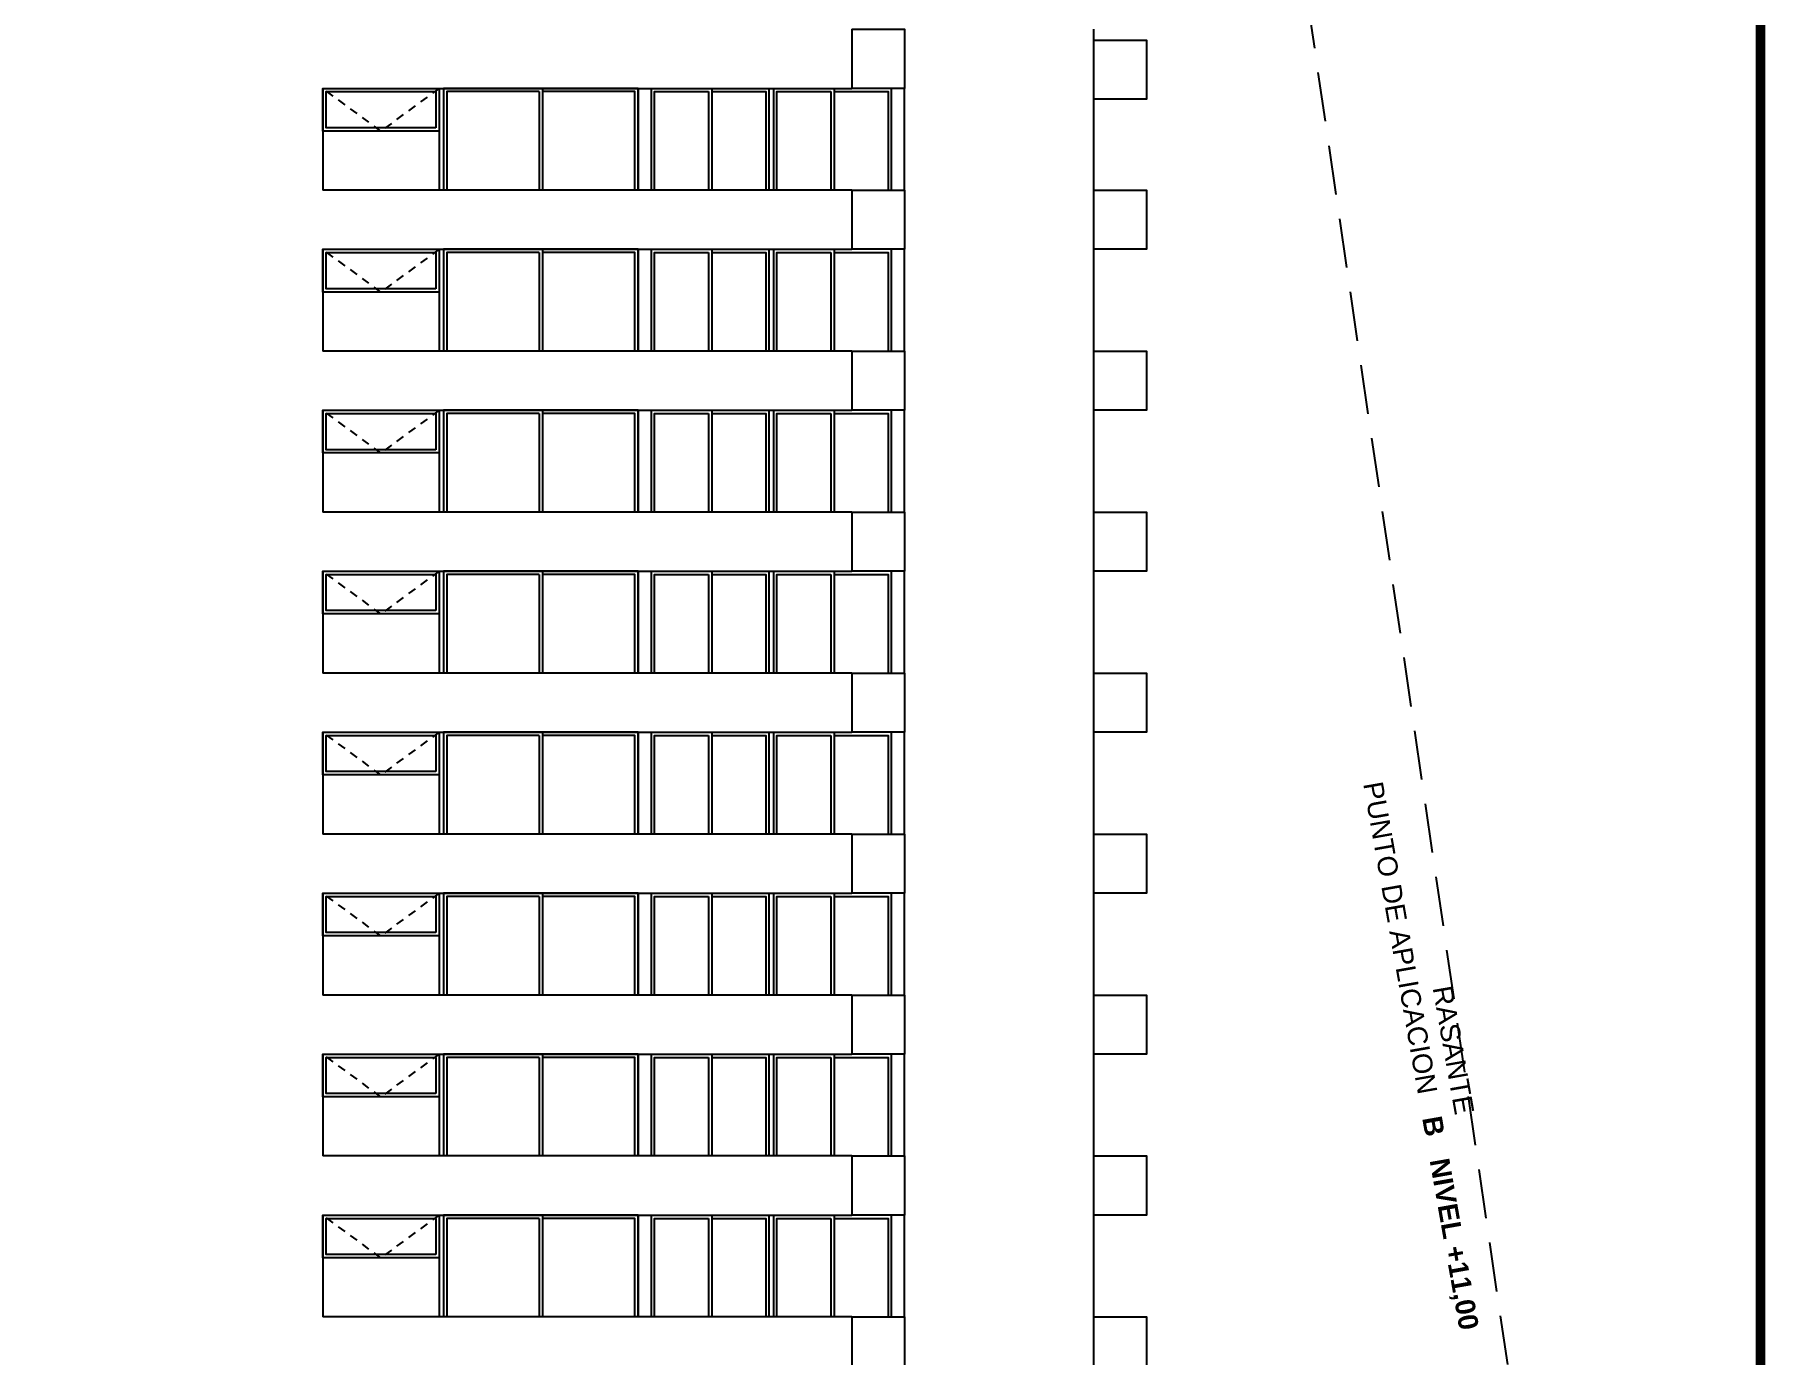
# Model space of a CAD drawing. Header units: millimetres. Extents: x 1217 to 2428, y 234 to 644.
# Drawn here: x 2071.26 to 2097.6, y 397.17 to 417.27 of the extents above; entities that cross this region are included whole.
import ezdxf

# ---------------------------------------------------------------- set-up
doc = ezdxf.new("R2010")
doc.units = ezdxf.units.MM
doc.linetypes.add('HIDDEN', pattern=[0.375, 0.25, -0.125])
doc.linetypes.add('HIDDEN2', pattern=[0.1875, 0.125, -0.0625])
for name, color, linetype in [('0.1', 251, 'Continuous'), ('0.2', 2, 'Continuous'), ('0.3', 6, 'Continuous'), ('Texto', 1, 'Continuous')]:
    doc.layers.add(name, color=color, linetype=linetype)
doc.styles.get("Standard").update_dxf_attribs({"font": 'arial.ttf'})

msp = doc.modelspace()

# ---------------------------------------------------------------- linework, layer by layer
at = {"layer": '0.1', "ltscale": 3, "const_width": 0.15}
msp.add_lwpolyline([(2039.52436, 358.90321), (2039.52436, 446.90321), (2097.52436, 446.90321), (2097.52436, 358.90321)], close=True, dxfattribs=at)
at = {"layer": '0.1', "ltscale": 3, "elevation": 0}
for points in [[(2087.38144, 417.18657), (2088.17987, 417.18657), (2088.17987, 416.28657), (2087.38144, 416.28657)], [(2088.17987, 417.18657), (2088.17987, 416.28657)], [(2080.44476, 414.90099), (2080.44476, 416.45099), (2077.4843, 416.45099), (2077.4843, 414.90099)], [(2078.98953, 416.45099), (2078.98953, 414.90099)], [(2081.56529, 416.45099), (2081.56529, 414.90099)], [(2083.4266, 416.45099), (2083.4266, 414.90099)], [(2078.93953, 416.40099), (2077.5343, 416.40099), (2077.5343, 414.90099)], [(2078.93953, 416.40099), (2078.93953, 414.90099)], [(2080.39476, 414.90099), (2080.39476, 416.40099), (2078.98953, 416.40099)], [(2080.69467, 414.90099), (2080.69467, 416.40099), (2081.51529, 416.40099)], [(2081.51529, 416.40099), (2081.51529, 414.90099)], [(2081.56529, 416.40099), (2082.38591, 416.40099), (2082.38591, 414.90099)], [(2082.55591, 414.90099), (2082.55591, 416.40099), (2083.3766, 416.40099)], [(2083.3766, 416.40099), (2083.3766, 414.90099)], [(2083.4266, 416.40099), (2084.24728, 416.40099), (2084.24728, 414.90099)], [(2087.38144, 414.90099), (2088.17987, 414.90099), (2088.17987, 414.00099), (2087.38144, 414.00099)], [(2088.17987, 414.90099), (2088.17987, 414.00099)], [(2080.44476, 412.45099), (2080.44476, 414.00099), (2077.4843, 414.00099), (2077.4843, 412.45099)], [(2078.93953, 413.95099), (2077.5343, 413.95099), (2077.5343, 412.45099)], [(2078.93953, 413.95099), (2078.93953, 412.45099)], [(2078.98953, 414.00099), (2078.98953, 412.45099)], [(2080.39476, 412.45099), (2080.39476, 413.95099), (2078.98953, 413.95099)], [(2080.69467, 412.45099), (2080.69467, 413.95099), (2081.51529, 413.95099)], [(2081.51529, 413.95099), (2081.51529, 412.45099)], [(2081.56529, 414.00099), (2081.56529, 412.45099)], [(2081.56529, 413.95099), (2082.38591, 413.95099), (2082.38591, 412.45099)], [(2082.55591, 412.45099), (2082.55591, 413.95099), (2083.3766, 413.95099)], [(2083.3766, 413.95099), (2083.3766, 412.45099)], [(2083.4266, 414.00099), (2083.4266, 412.45099)], [(2083.4266, 413.95099), (2084.24728, 413.95099), (2084.24728, 412.45099)], [(2087.38144, 412.45099), (2088.17987, 412.45099), (2088.17987, 411.55099), (2087.38144, 411.55099)], [(2088.17987, 412.45099), (2088.17987, 411.55099)], [(2080.44476, 410.00099), (2080.44476, 411.55099), (2077.4843, 411.55099), (2077.4843, 410.00099)], [(2078.93953, 411.50099), (2077.5343, 411.50099), (2077.5343, 410.00099)], [(2078.93953, 411.50099), (2078.93953, 410.00099)], [(2078.98953, 411.55099), (2078.98953, 410.00099)], [(2080.39476, 410.00099), (2080.39476, 411.50099), (2078.98953, 411.50099)], [(2080.69467, 410.00099), (2080.69467, 411.50099), (2081.51529, 411.50099)], [(2081.51529, 411.50099), (2081.51529, 410.00099)], [(2081.56529, 411.55099), (2081.56529, 410.00099)], [(2081.56529, 411.50099), (2082.38591, 411.50099), (2082.38591, 410.00099)], [(2082.55591, 410.00099), (2082.55591, 411.50099), (2083.3766, 411.50099)], [(2083.3766, 411.50099), (2083.3766, 410.00099)], [(2083.4266, 411.55099), (2083.4266, 410.00099)], [(2083.4266, 411.50099), (2084.24728, 411.50099), (2084.24728, 410.00099)], [(2087.38144, 410.00099), (2088.17987, 410.00099), (2088.17987, 409.10099), (2087.38144, 409.10099)], [(2088.17987, 410.00099), (2088.17987, 409.10099)], [(2080.44476, 407.55099), (2080.44476, 409.10099), (2077.4843, 409.10099), (2077.4843, 407.55099)], [(2078.93953, 409.05099), (2077.5343, 409.05099), (2077.5343, 407.55099)], [(2078.93953, 409.05099), (2078.93953, 407.55099)], [(2078.98953, 409.10099), (2078.98953, 407.55099)], [(2080.39476, 407.55099), (2080.39476, 409.05099), (2078.98953, 409.05099)], [(2080.69467, 407.55099), (2080.69467, 409.05099), (2081.51529, 409.05099)], [(2081.51529, 409.05099), (2081.51529, 407.55099)], [(2081.56529, 409.10099), (2081.56529, 407.55099)], [(2081.56529, 409.05099), (2082.38591, 409.05099), (2082.38591, 407.55099)], [(2082.55591, 407.55099), (2082.55591, 409.05099), (2083.3766, 409.05099)], [(2083.3766, 409.05099), (2083.3766, 407.55099)], [(2083.4266, 409.10099), (2083.4266, 407.55099)], [(2083.4266, 409.05099), (2084.24728, 409.05099), (2084.24728, 407.55099)], [(2087.38144, 407.55099), (2088.17987, 407.55099), (2088.17987, 406.65099), (2087.38144, 406.65099)], [(2088.17987, 407.55099), (2088.17987, 406.65099)], [(2080.44476, 405.10099), (2080.44476, 406.65099), (2077.4843, 406.65099), (2077.4843, 405.10099)], [(2078.93953, 406.60099), (2077.5343, 406.60099), (2077.5343, 405.10099)], [(2078.93953, 406.60099), (2078.93953, 405.10099)], [(2078.98953, 406.65099), (2078.98953, 405.10099)], [(2080.39476, 405.10099), (2080.39476, 406.60099), (2078.98953, 406.60099)], [(2080.69467, 405.10099), (2080.69467, 406.60099), (2081.51529, 406.60099)], [(2081.51529, 406.60099), (2081.51529, 405.10099)], [(2081.56529, 406.65099), (2081.56529, 405.10099)], [(2081.56529, 406.60099), (2082.38591, 406.60099), (2082.38591, 405.10099)], [(2082.55591, 405.10099), (2082.55591, 406.60099), (2083.3766, 406.60099)], [(2083.3766, 406.60099), (2083.3766, 405.10099)], [(2083.4266, 406.65099), (2083.4266, 405.10099)], [(2083.4266, 406.60099), (2084.24728, 406.60099), (2084.24728, 405.10099)], [(2087.38144, 405.10099), (2088.17987, 405.10099), (2088.17987, 404.20099), (2087.38144, 404.20099)], [(2088.17987, 405.10099), (2088.17987, 404.20099)], [(2080.44476, 402.65099), (2080.44476, 404.20099), (2077.4843, 404.20099), (2077.4843, 402.65099)], [(2078.93953, 404.15099), (2077.5343, 404.15099), (2077.5343, 402.65099)], [(2078.93953, 404.15099), (2078.93953, 402.65099)], [(2078.98953, 404.20099), (2078.98953, 402.65099)], [(2080.39476, 402.65099), (2080.39476, 404.15099), (2078.98953, 404.15099)], [(2080.69467, 402.65099), (2080.69467, 404.15099), (2081.51529, 404.15099)], [(2081.51529, 404.15099), (2081.51529, 402.65099)], [(2081.56529, 404.20099), (2081.56529, 402.65099)], [(2081.56529, 404.15099), (2082.38591, 404.15099), (2082.38591, 402.65099)], [(2082.55591, 402.65099), (2082.55591, 404.15099), (2083.3766, 404.15099)], [(2083.3766, 404.15099), (2083.3766, 402.65099)], [(2083.4266, 404.20099), (2083.4266, 402.65099)], [(2083.4266, 404.15099), (2084.24728, 404.15099), (2084.24728, 402.65099)], [(2087.38144, 402.65099), (2088.17987, 402.65099), (2088.17987, 401.75099), (2087.38144, 401.75099)], [(2088.17987, 402.65099), (2088.17987, 401.75099)], [(2080.44476, 400.20099), (2080.44476, 401.75099), (2077.4843, 401.75099), (2077.4843, 400.20099)], [(2078.93953, 401.70099), (2077.5343, 401.70099), (2077.5343, 400.20099)], [(2078.93953, 401.70099), (2078.93953, 400.20099)], [(2078.98953, 401.75099), (2078.98953, 400.20099)], [(2080.39476, 400.20099), (2080.39476, 401.70099), (2078.98953, 401.70099)], [(2080.69467, 400.20099), (2080.69467, 401.70099), (2081.51529, 401.70099)], [(2081.51529, 401.70099), (2081.51529, 400.20099)], [(2081.56529, 401.75099), (2081.56529, 400.20099)], [(2081.56529, 401.70099), (2082.38591, 401.70099), (2082.38591, 400.20099)], [(2082.55591, 400.20099), (2082.55591, 401.70099), (2083.3766, 401.70099)], [(2083.3766, 401.70099), (2083.3766, 400.20099)], [(2083.4266, 401.75099), (2083.4266, 400.20099)], [(2083.4266, 401.70099), (2084.24728, 401.70099), (2084.24728, 400.20099)], [(2087.38144, 400.20099), (2088.17987, 400.20099), (2088.17987, 399.30099), (2087.38144, 399.30099)], [(2088.17987, 400.20099), (2088.17987, 399.30099)], [(2080.44476, 397.75099), (2080.44476, 399.30099), (2077.4843, 399.30099), (2077.4843, 397.75099)], [(2078.93953, 399.25099), (2077.5343, 399.25099), (2077.5343, 397.75099)], [(2078.93953, 399.25099), (2078.93953, 397.75099)], [(2078.98953, 399.30099), (2078.98953, 397.75099)], [(2080.39476, 397.75099), (2080.39476, 399.25099), (2078.98953, 399.25099)], [(2080.69467, 397.75099), (2080.69467, 399.25099), (2081.51529, 399.25099)], [(2081.51529, 399.25099), (2081.51529, 397.75099)], [(2081.56529, 399.30099), (2081.56529, 397.75099)], [(2081.56529, 399.25099), (2082.38591, 399.25099), (2082.38591, 397.75099)], [(2082.55591, 397.75099), (2082.55591, 399.25099), (2083.3766, 399.25099)], [(2083.3766, 399.25099), (2083.3766, 397.75099)], [(2083.4266, 399.30099), (2083.4266, 397.75099)], [(2083.4266, 399.25099), (2084.24728, 399.25099), (2084.24728, 397.75099)], [(2087.38144, 397.75099), (2088.17987, 397.75099), (2088.17987, 396.85099), (2087.38144, 396.85099)], [(2088.17987, 397.75099), (2088.17987, 396.85099)]]:
    msp.add_lwpolyline(points, dxfattribs=at)
for points in [[(2077.4143, 415.80099), (2075.64476, 415.80099), (2075.64476, 416.45099), (2077.4143, 416.45099)], [(2077.3643, 415.85099), (2075.69476, 415.85099), (2075.69476, 416.40099), (2077.3643, 416.40099)], [(2077.4143, 413.35099), (2075.64476, 413.35099), (2075.64476, 414.00099), (2077.4143, 414.00099)], [(2077.3643, 413.40099), (2075.69476, 413.40099), (2075.69476, 413.95099), (2077.3643, 413.95099)], [(2077.4143, 410.90099), (2075.64476, 410.90099), (2075.64476, 411.55099), (2077.4143, 411.55099)], [(2077.3643, 410.95099), (2075.69476, 410.95099), (2075.69476, 411.50099), (2077.3643, 411.50099)], [(2077.4143, 408.45099), (2075.64476, 408.45099), (2075.64476, 409.10099), (2077.4143, 409.10099)], [(2077.3643, 408.50099), (2075.69476, 408.50099), (2075.69476, 409.05099), (2077.3643, 409.05099)], [(2077.4143, 406.00099), (2075.64476, 406.00099), (2075.64476, 406.65099), (2077.4143, 406.65099)], [(2077.3643, 406.05099), (2075.69476, 406.05099), (2075.69476, 406.60099), (2077.3643, 406.60099)], [(2077.4143, 403.55099), (2075.64476, 403.55099), (2075.64476, 404.20099), (2077.4143, 404.20099)], [(2077.3643, 403.60099), (2075.69476, 403.60099), (2075.69476, 404.15099), (2077.3643, 404.15099)], [(2077.4143, 401.10099), (2075.64476, 401.10099), (2075.64476, 401.75099), (2077.4143, 401.75099)], [(2077.3643, 401.15099), (2075.69476, 401.15099), (2075.69476, 401.70099), (2077.3643, 401.70099)], [(2077.4143, 398.65099), (2075.64476, 398.65099), (2075.64476, 399.30099), (2077.4143, 399.30099)], [(2077.3643, 398.70099), (2075.69476, 398.70099), (2075.69476, 399.25099), (2077.3643, 399.25099)]]:
    msp.add_lwpolyline(points, close=True, dxfattribs=at)
at = {"layer": '0.1', "linetype": 'HIDDEN2', "elevation": 0}
for points in [[(2077.4143, 416.45099), (2076.52953, 415.80099), (2075.64476, 416.45099)], [(2077.4143, 414.00099), (2076.52953, 413.35099), (2075.64476, 414.00099)], [(2077.4143, 411.55099), (2076.52953, 410.90099), (2075.64476, 411.55099)], [(2077.4143, 409.10099), (2076.52953, 408.45099), (2075.64476, 409.10099)], [(2077.4143, 406.65099), (2076.52953, 406.00099), (2075.64476, 406.65099)], [(2077.4143, 404.20099), (2076.52953, 403.55099), (2075.64476, 404.20099)], [(2077.4143, 401.75099), (2076.52953, 401.10099), (2075.64476, 401.75099)], [(2077.4143, 399.30099), (2076.52953, 398.65099), (2075.64476, 399.30099)]]:
    msp.add_lwpolyline(points, dxfattribs=at)
at = {"layer": '0.2', "linetype": 'HIDDEN', "ltscale": 3}
msp.add_line((2088.17987, 434.50099, 0), (2095.11687, 387.17099, 0), dxfattribs=at)
at = {"layer": '0.2', "ltscale": 3}
for p, q in [((2087.38144, 414.00099, 0), (2087.38144, 417.35099, 0)), ((2087.38144, 416.28657, 0), (2087.38144, 416.28657, 0)), ((2087.38144, 416.28657, 0), (2087.38144, 416.28657, 0)), ((2087.38144, 411.55099, 0), (2087.38144, 414.00099, 0)), ((2087.38144, 414.00099, 0), (2087.38144, 414.00099, 0)), ((2087.38144, 414.00099, 0), (2087.38144, 414.00099, 0)), ((2087.38144, 409.10099, 0), (2087.38144, 411.55099, 0)), ((2087.38144, 411.55099, 0), (2087.38144, 411.55099, 0)), ((2087.38144, 411.55099, 0), (2087.38144, 411.55099, 0)), ((2087.38144, 406.65099, 0), (2087.38144, 409.10099, 0)), ((2087.38144, 409.10099, 0), (2087.38144, 409.10099, 0)), ((2087.38144, 409.10099, 0), (2087.38144, 409.10099, 0)), ((2087.38144, 404.20099, 0), (2087.38144, 406.65099, 0)), ((2087.38144, 406.65099, 0), (2087.38144, 406.65099, 0)), ((2087.38144, 406.65099, 0), (2087.38144, 406.65099, 0)), ((2087.38144, 401.75099, 0), (2087.38144, 404.20099, 0)), ((2087.38144, 404.20099, 0), (2087.38144, 404.20099, 0)), ((2087.38144, 404.20099, 0), (2087.38144, 404.20099, 0)), ((2087.38144, 399.30099, 0), (2087.38144, 401.75099, 0)), ((2087.38144, 401.75099, 0), (2087.38144, 401.75099, 0)), ((2087.38144, 401.75099, 0), (2087.38144, 401.75099, 0)), ((2087.38144, 379.67099, 0), (2087.38144, 399.30099, 0)), ((2087.38144, 399.30099, 0), (2087.38144, 399.30099, 0)), ((2087.38144, 399.30099, 0), (2087.38144, 399.30099, 0))]:
    msp.add_line(p, q, dxfattribs=at)
at = {"layer": '0.2', "ltscale": 3, "elevation": 0}
for points in [[(2083.69728, 417.35099), (2084.49728, 417.35099), (2084.49728, 416.45099), (2083.69728, 416.45099)], [(2077.4143, 416.45099), (2077.4143, 414.90099)], [(2077.4843, 416.45099), (2077.4843, 414.90099)], [(2080.44476, 416.45099), (2080.44476, 414.90099)], [(2080.64467, 416.45099), (2080.64467, 414.90099)], [(2082.43591, 416.45099), (2082.43591, 414.90099)], [(2082.50591, 416.45099), (2082.50591, 414.90099)], [(2084.29728, 416.45099), (2084.29728, 414.90099)], [(2084.49728, 414.90099), (2084.49728, 416.45099)], [(2083.69728, 414.90099), (2084.49728, 414.90099), (2084.49728, 414.00099), (2083.69728, 414.00099)], [(2077.4143, 414.00099), (2077.4143, 412.45099)], [(2077.4843, 414.00099), (2077.4843, 412.45099)], [(2080.44476, 414.00099), (2080.44476, 412.45099)], [(2080.64467, 414.00099), (2080.64467, 412.45099)], [(2082.43591, 414.00099), (2082.43591, 412.45099)], [(2082.50591, 414.00099), (2082.50591, 412.45099)], [(2084.29728, 414.00099), (2084.29728, 412.45099)], [(2084.49728, 412.45099), (2084.49728, 414.00099)], [(2083.69728, 412.45099), (2084.49728, 412.45099), (2084.49728, 411.55099), (2083.69728, 411.55099)], [(2077.4143, 411.55099), (2077.4143, 410.00099)], [(2077.4843, 411.55099), (2077.4843, 410.00099)], [(2080.44476, 411.55099), (2080.44476, 410.00099)], [(2080.64467, 411.55099), (2080.64467, 410.00099)], [(2082.43591, 411.55099), (2082.43591, 410.00099)], [(2082.50591, 411.55099), (2082.50591, 410.00099)], [(2084.29728, 411.55099), (2084.29728, 410.00099)], [(2084.49728, 410.00099), (2084.49728, 411.55099)], [(2083.69728, 410.00099), (2084.49728, 410.00099), (2084.49728, 409.10099), (2083.69728, 409.10099)], [(2077.4143, 409.10099), (2077.4143, 407.55099)], [(2077.4843, 409.10099), (2077.4843, 407.55099)], [(2080.44476, 409.10099), (2080.44476, 407.55099)], [(2080.64467, 409.10099), (2080.64467, 407.55099)], [(2082.43591, 409.10099), (2082.43591, 407.55099)], [(2082.50591, 409.10099), (2082.50591, 407.55099)], [(2084.29728, 409.10099), (2084.29728, 407.55099)], [(2084.49728, 407.55099), (2084.49728, 409.10099)], [(2083.69728, 407.55099), (2084.49728, 407.55099), (2084.49728, 406.65099), (2083.69728, 406.65099)], [(2077.4143, 406.65099), (2077.4143, 405.10099)], [(2077.4843, 406.65099), (2077.4843, 405.10099)], [(2080.44476, 406.65099), (2080.44476, 405.10099)], [(2080.64467, 406.65099), (2080.64467, 405.10099)], [(2082.43591, 406.65099), (2082.43591, 405.10099)], [(2082.50591, 406.65099), (2082.50591, 405.10099)], [(2084.29728, 406.65099), (2084.29728, 405.10099)], [(2084.49728, 405.10099), (2084.49728, 406.65099)], [(2083.69728, 405.10099), (2084.49728, 405.10099), (2084.49728, 404.20099), (2083.69728, 404.20099)], [(2077.4143, 404.20099), (2077.4143, 402.65099)], [(2077.4843, 404.20099), (2077.4843, 402.65099)], [(2080.44476, 404.20099), (2080.44476, 402.65099)], [(2080.64467, 404.20099), (2080.64467, 402.65099)], [(2082.43591, 404.20099), (2082.43591, 402.65099)], [(2082.50591, 404.20099), (2082.50591, 402.65099)], [(2084.29728, 404.20099), (2084.29728, 402.65099)], [(2084.49728, 402.65099), (2084.49728, 404.20099)], [(2083.69728, 402.65099), (2084.49728, 402.65099), (2084.49728, 401.75099), (2083.69728, 401.75099)], [(2077.4143, 401.75099), (2077.4143, 400.20099)], [(2077.4843, 401.75099), (2077.4843, 400.20099)], [(2080.44476, 401.75099), (2080.44476, 400.20099)], [(2080.64467, 401.75099), (2080.64467, 400.20099)], [(2082.43591, 401.75099), (2082.43591, 400.20099)], [(2082.50591, 401.75099), (2082.50591, 400.20099)], [(2084.29728, 401.75099), (2084.29728, 400.20099)], [(2084.49728, 400.20099), (2084.49728, 401.75099)], [(2083.69728, 400.20099), (2084.49728, 400.20099), (2084.49728, 399.30099), (2083.69728, 399.30099)], [(2077.4143, 399.30099), (2077.4143, 397.75099)], [(2077.4843, 399.30099), (2077.4843, 397.75099)], [(2080.44476, 399.30099), (2080.44476, 397.75099)], [(2080.64467, 399.30099), (2080.64467, 397.75099)], [(2082.43591, 399.30099), (2082.43591, 397.75099)], [(2082.50591, 399.30099), (2082.50591, 397.75099)], [(2084.29728, 399.30099), (2084.29728, 397.75099)], [(2084.49728, 397.75099), (2084.49728, 399.30099)], [(2083.69728, 397.75099), (2084.49728, 397.75099), (2084.49728, 396.85099), (2083.69728, 396.85099)]]:
    msp.add_lwpolyline(points, dxfattribs=at)
at = {"layer": '0.3', "ltscale": 3, "elevation": 0}
for points in [[(2083.6973, 417.35099), (2083.6973, 416.45099)], [(2075.64476, 416.45099), (2075.64476, 414.90099)], [(2075.64476, 416.45099), (2083.6973, 416.45099)], [(2083.6973, 414.90099), (2075.64476, 414.90099)], [(2083.6973, 414.90099), (2083.6973, 414.00099)], [(2075.64476, 414.00099), (2075.64476, 412.45099)], [(2075.64476, 414.00099), (2083.6973, 414.00099)], [(2083.6973, 412.45099), (2075.64476, 412.45099)], [(2083.6973, 412.45099), (2083.6973, 411.55099)], [(2075.64476, 411.55099), (2075.64476, 410.00099)], [(2075.64476, 411.55099), (2083.6973, 411.55099)], [(2083.6973, 410.00099), (2075.64476, 410.00099)], [(2083.6973, 410.00099), (2083.6973, 409.10099)], [(2075.64476, 409.10099), (2075.64476, 407.55099)], [(2075.64476, 409.10099), (2083.6973, 409.10099)], [(2083.6973, 407.55099), (2075.64476, 407.55099)], [(2083.6973, 407.55099), (2083.6973, 406.65099)], [(2075.64476, 406.65099), (2075.64476, 405.10099)], [(2075.64476, 406.65099), (2083.6973, 406.65099)], [(2083.6973, 405.10099), (2075.64476, 405.10099)], [(2083.6973, 405.10099), (2083.6973, 404.20099)], [(2075.64476, 404.20099), (2075.64476, 402.65099)], [(2075.64476, 404.20099), (2083.6973, 404.20099)], [(2083.6973, 402.65099), (2075.64476, 402.65099)], [(2083.6973, 402.65099), (2083.6973, 401.75099)], [(2075.64476, 401.75099), (2075.64476, 400.20099)], [(2075.64476, 401.75099), (2083.6973, 401.75099)], [(2083.6973, 400.20099), (2075.64476, 400.20099)], [(2083.6973, 400.20099), (2083.6973, 399.30099)], [(2075.64476, 399.30099), (2075.64476, 397.75099)], [(2075.64476, 399.30099), (2083.6973, 399.30099)], [(2083.6973, 397.75099), (2075.64476, 397.75099)], [(2083.6973, 397.75099), (2083.6973, 396.85099)]]:
    msp.add_lwpolyline(points, dxfattribs=at)

# ---------------------------------------------------------------- texts
at = {"layer": 'Texto', "insert": (2092.5737, 401.76381, 0), "char_height": 0.3, "width": 9.6123514, "attachment_point": 5, "rotation": 280}
msp.add_mtext('RASANTE  \\PPUNTO DE APLICACION   {\\fArial|b1|i0|c0|p34;B   NIVEL +11,00}', dxfattribs=at)

doc.saveas('drawing.dxf')
